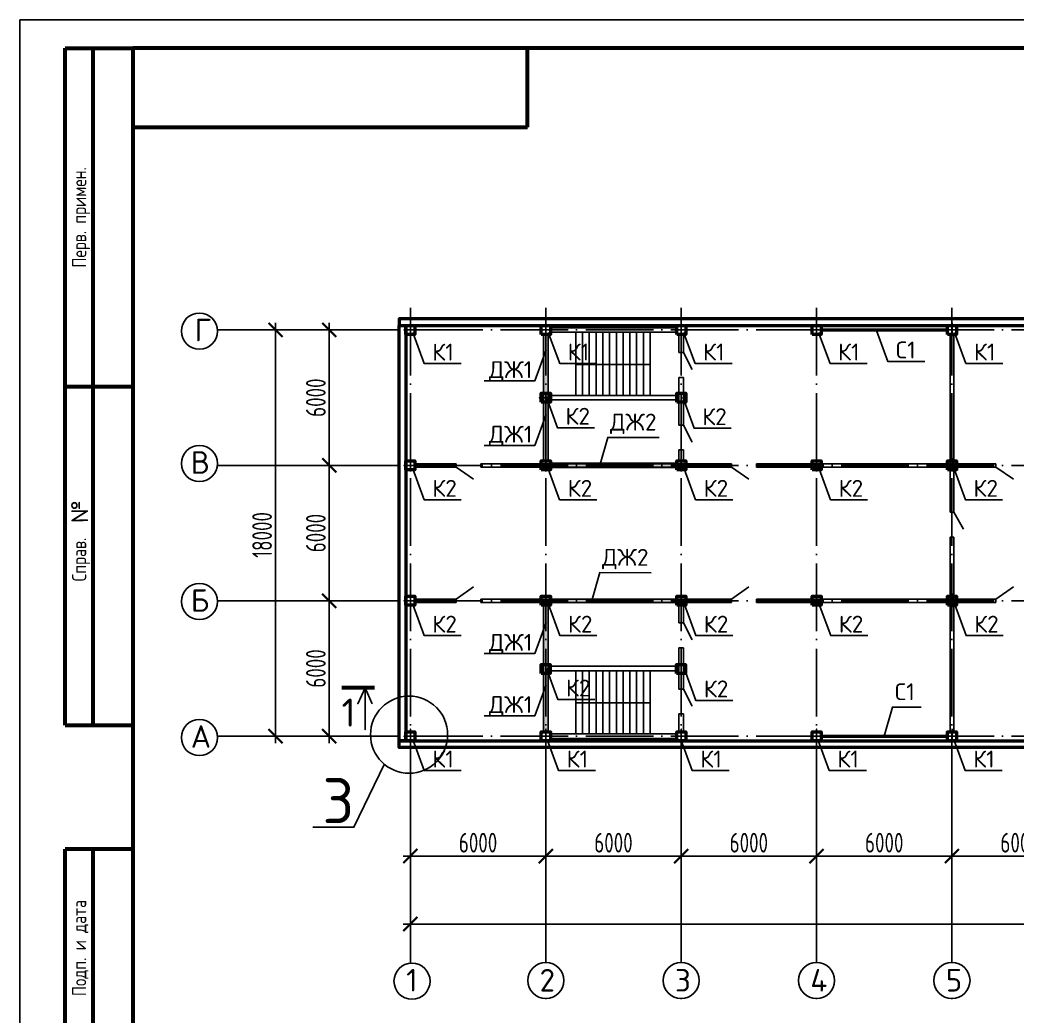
# Model space of a CAD drawing. Header units: millimetres. Extents: x -258526 to -95372, y 16759 to 83244.
# Drawn here: x -127411 to -127234.3, y 41751.6 to 41928.2 of the extents above; entities that cross this region are included whole.
import ezdxf
from ezdxf.enums import TextEntityAlignment as Align

# ---------------------------------------------------------------- set-up
doc = ezdxf.new("R2010")
doc.units = ezdxf.units.MM
doc.header["$LTSCALE"] = 0.5
doc.linetypes.add('ACAD_ISO04W100', pattern=[30, 24, -3, 0, -3])
doc.layers.add('оси', color=7, linetype='ACAD_ISO04W100')
doc.layers.add('тонкие', color=7, linetype='Continuous')
for name, color, linetype, lineweight in [('ТОЛСТЫЕ', 1, 'Continuous', 50), ('ТОНКИЕе', 7, 'Continuous', 25), ('я', 220, 'Continuous', 30), ('я1', 210, 'Continuous', 25), ('я2', 220, 'Continuous', 25)]:
    doc.layers.add(name, color=color, linetype=linetype, lineweight=lineweight)
doc.styles.add('арх', font='isocpeur.ttf', dxfattribs={"width": 0.5, "height": 10})
doc.styles.add('ГОСТ 2.304', font='cs_gost2304.shx')
doc.styles.add('Наклонный', font='isocpeur.ttf', dxfattribs={"width": 0.7, "height": 3.5})
doc.styles.add('Наклонный 5', font='isocpeur.ttf', dxfattribs={"height": 7})
doc.dimstyles.new('СТРОИТЕЛЬНЫЙ', dxfattribs={"dimtxt": 3.5, "dimasz": 2.5, "dimexe": 1.25, "dimexo": 0.625, "dimtad": 1, "dimdec": 0, "dimlfac": 500, "dimdsep": 46, "dimtxsty": 'Наклонный', "dimblk1": 'ARCHTICK', "dimblk2": 'ARCHTICK', "dimsah": 1, "dimcen": 0, "dimdle": 1.25, "dimadec": 0, "dimazin": 0, "dimtfac": 0.75, "dimtdec": 0, "dimtmove": 0, "dimatfit": 3, "dimldrblk": 'ARCHTICK', "dimfxl": 1, "dimtolj": 1, "dimtzin": 0, "dimarcsym": 0})

# ---------------------------------------------------------------- blocks, each defined once
blk = doc.blocks.new('_ArchTick')
at = {"color": 0, "linetype": 'ByBlock', "const_width": 0.15}
blk.add_lwpolyline([(-0.5, -0.5), (0.5, 0.5)], dxfattribs=at)
blk = doc.blocks.new('*D637')
at = {"layer": 'Defpoints', "color": 0, "transparency": 16777216}
for p in [(-127341.82, 41795.16), (-127317.82, 41793.96), (-127317.82, 41779.97)]:
    blk.add_point(p, dxfattribs=at)
at = {"layer": 'ТОНКИЕе', "color": 0, "lineweight": -2, "transparency": 16777216}
for p, q in [((-127341.82, 41794.53), (-127341.82, 41778.72)), ((-127317.82, 41793.33), (-127317.82, 41778.72)), ((-127343.07, 41779.97), (-127316.57, 41779.97))]:
    blk.add_line(p, q, dxfattribs=at)
at = {"layer": 'ТОНКИЕе', "color": 0, "lineweight": -2, "transparency": 16777216, "xscale": 2.5, "yscale": 2.5, "zscale": 2.5, "rotation": 180}
blk.add_blockref('_ArchTick', (-127341.82, 41779.97), dxfattribs=at)
at = {"layer": 'ТОНКИЕе', "color": 0, "lineweight": -2, "transparency": 16777216, "xscale": 2.5, "yscale": 2.5, "zscale": 2.5}
blk.add_blockref('_ArchTick', (-127317.82, 41779.97), dxfattribs=at)
at = {"layer": 'ТОНКИЕе', "color": 0, "transparency": 16777216, "insert": (-127329.82, 41782.35), "char_height": 3.5, "attachment_point": 5, "style": 'Наклонный'}
blk.add_mtext('\\A1;6000', dxfattribs=at)
blk = doc.blocks.new('*D638')
at = {"layer": 'Defpoints', "color": 0, "transparency": 16777216}
for p in [(-127317.82, 41795.16), (-127293.82, 41793.96), (-127293.82, 41779.97)]:
    blk.add_point(p, dxfattribs=at)
at = {"layer": 'ТОНКИЕе', "color": 0, "lineweight": -2, "transparency": 16777216}
for p, q in [((-127317.82, 41794.53), (-127317.82, 41778.72)), ((-127293.82, 41793.33), (-127293.82, 41778.72)), ((-127319.07, 41779.97), (-127292.57, 41779.97))]:
    blk.add_line(p, q, dxfattribs=at)
at = {"layer": 'ТОНКИЕе', "color": 0, "lineweight": -2, "transparency": 16777216, "xscale": 2.5, "yscale": 2.5, "zscale": 2.5, "rotation": 180}
blk.add_blockref('_ArchTick', (-127317.82, 41779.97), dxfattribs=at)
at = {"layer": 'ТОНКИЕе', "color": 0, "lineweight": -2, "transparency": 16777216, "xscale": 2.5, "yscale": 2.5, "zscale": 2.5}
blk.add_blockref('_ArchTick', (-127293.82, 41779.97), dxfattribs=at)
at = {"layer": 'ТОНКИЕе', "color": 0, "transparency": 16777216, "insert": (-127305.82, 41782.35), "char_height": 3.5, "attachment_point": 5, "style": 'Наклонный'}
blk.add_mtext('\\A1;6000', dxfattribs=at)
blk = doc.blocks.new('*D639')
at = {"layer": 'Defpoints', "color": 0, "transparency": 16777216}
for p in [(-127293.82, 41795.16), (-127269.82, 41793.96), (-127269.82, 41779.97)]:
    blk.add_point(p, dxfattribs=at)
at = {"layer": 'ТОНКИЕе', "color": 0, "lineweight": -2, "transparency": 16777216}
for p, q in [((-127293.82, 41794.53), (-127293.82, 41778.72)), ((-127269.82, 41793.33), (-127269.82, 41778.72)), ((-127295.07, 41779.97), (-127268.57, 41779.97))]:
    blk.add_line(p, q, dxfattribs=at)
at = {"layer": 'ТОНКИЕе', "color": 0, "lineweight": -2, "transparency": 16777216, "xscale": 2.5, "yscale": 2.5, "zscale": 2.5, "rotation": 180}
blk.add_blockref('_ArchTick', (-127293.82, 41779.97), dxfattribs=at)
at = {"layer": 'ТОНКИЕе', "color": 0, "lineweight": -2, "transparency": 16777216, "xscale": 2.5, "yscale": 2.5, "zscale": 2.5}
blk.add_blockref('_ArchTick', (-127269.82, 41779.97), dxfattribs=at)
at = {"layer": 'ТОНКИЕе', "color": 0, "transparency": 16777216, "insert": (-127281.82, 41782.35), "char_height": 3.5, "attachment_point": 5, "style": 'Наклонный'}
blk.add_mtext('\\A1;6000', dxfattribs=at)
blk = doc.blocks.new('*D640')
at = {"layer": 'Defpoints', "color": 0, "transparency": 16777216}
for p in [(-127269.82, 41795.16), (-127245.82, 41793.96), (-127245.82, 41779.97)]:
    blk.add_point(p, dxfattribs=at)
at = {"layer": 'ТОНКИЕе', "color": 0, "lineweight": -2, "transparency": 16777216}
for p, q in [((-127269.82, 41794.53), (-127269.82, 41778.72)), ((-127245.82, 41793.33), (-127245.82, 41778.72)), ((-127271.07, 41779.97), (-127244.57, 41779.97))]:
    blk.add_line(p, q, dxfattribs=at)
at = {"layer": 'ТОНКИЕе', "color": 0, "lineweight": -2, "transparency": 16777216, "xscale": 2.5, "yscale": 2.5, "zscale": 2.5, "rotation": 180}
blk.add_blockref('_ArchTick', (-127269.82, 41779.97), dxfattribs=at)
at = {"layer": 'ТОНКИЕе', "color": 0, "lineweight": -2, "transparency": 16777216, "xscale": 2.5, "yscale": 2.5, "zscale": 2.5}
blk.add_blockref('_ArchTick', (-127245.82, 41779.97), dxfattribs=at)
at = {"layer": 'ТОНКИЕе', "color": 0, "transparency": 16777216, "insert": (-127257.82, 41782.35), "char_height": 3.5, "attachment_point": 5, "style": 'Наклонный'}
blk.add_mtext('\\A1;6000', dxfattribs=at)
blk = doc.blocks.new('*D641')
at = {"layer": 'Defpoints', "color": 0, "transparency": 16777216}
for p in [(-127245.82, 41795.16), (-127221.82, 41793.96), (-127221.82, 41779.97)]:
    blk.add_point(p, dxfattribs=at)
at = {"layer": 'ТОНКИЕе', "color": 0, "lineweight": -2, "transparency": 16777216}
for p, q in [((-127245.82, 41794.53), (-127245.82, 41778.72)), ((-127221.82, 41793.33), (-127221.82, 41778.72)), ((-127247.07, 41779.97), (-127220.57, 41779.97))]:
    blk.add_line(p, q, dxfattribs=at)
at = {"layer": 'ТОНКИЕе', "color": 0, "lineweight": -2, "transparency": 16777216, "xscale": 2.5, "yscale": 2.5, "zscale": 2.5, "rotation": 180}
blk.add_blockref('_ArchTick', (-127245.82, 41779.97), dxfattribs=at)
at = {"layer": 'ТОНКИЕе', "color": 0, "lineweight": -2, "transparency": 16777216, "xscale": 2.5, "yscale": 2.5, "zscale": 2.5}
blk.add_blockref('_ArchTick', (-127221.82, 41779.97), dxfattribs=at)
at = {"layer": 'ТОНКИЕе', "color": 0, "transparency": 16777216, "insert": (-127233.82, 41782.35), "char_height": 3.5, "attachment_point": 5, "style": 'Наклонный'}
blk.add_mtext('\\A1;6000', dxfattribs=at)
blk = doc.blocks.new('*D651')
at = {"layer": 'Defpoints', "color": 0, "transparency": 16777216}
for p in [(-127341.82, 41779.97), (-127005.82, 41779.97), (-127005.82, 41767.93)]:
    blk.add_point(p, dxfattribs=at)
at = {"layer": 'ТОНКИЕе', "color": 0, "lineweight": -2, "transparency": 16777216}
for p, q in [((-127341.82, 41779.35), (-127341.82, 41766.68)), ((-127005.82, 41779.35), (-127005.82, 41766.68)), ((-127343.07, 41767.93), (-127004.57, 41767.93))]:
    blk.add_line(p, q, dxfattribs=at)
at = {"layer": 'ТОНКИЕе', "color": 0, "lineweight": -2, "transparency": 16777216, "xscale": 2.5, "yscale": 2.5, "zscale": 2.5, "rotation": 180}
blk.add_blockref('_ArchTick', (-127341.82, 41767.93), dxfattribs=at)
at = {"layer": 'ТОНКИЕе', "color": 0, "lineweight": -2, "transparency": 16777216, "xscale": 2.5, "yscale": 2.5, "zscale": 2.5}
blk.add_blockref('_ArchTick', (-127005.82, 41767.93), dxfattribs=at)
at = {"layer": 'ТОНКИЕе', "color": 0, "transparency": 16777216, "insert": (-127173.82, 41770.31), "char_height": 3.5, "attachment_point": 5, "style": 'Наклонный'}
blk.add_mtext('\\A1;84000', dxfattribs=at)
blk = doc.blocks.new('*D652')
at = {"layer": 'Defpoints', "color": 0, "transparency": 16777216}
for p in [(-127371.14, 41825.23), (-127356.2, 41825.23), (-127371.14, 41801.23)]:
    blk.add_point(p, dxfattribs=at)
at = {"layer": 'ТОНКИЕе', "color": 0, "lineweight": -2, "transparency": 16777216}
for p, q in [((-127370.52, 41825.23), (-127354.95, 41825.23)), ((-127356.2, 41799.98), (-127356.2, 41826.48)), ((-127370.52, 41801.23), (-127354.95, 41801.23))]:
    blk.add_line(p, q, dxfattribs=at)
at = {"layer": 'ТОНКИЕе', "color": 0, "lineweight": -2, "transparency": 16777216, "xscale": 2.5, "yscale": 2.5, "zscale": 2.5}
for p, rotation in [((-127356.2, 41825.23), 90), ((-127356.2, 41801.23), 270)]:
    blk.add_blockref('_ArchTick', p, dxfattribs=dict(at, rotation=rotation))
at = {"layer": 'ТОНКИЕе', "color": 0, "transparency": 16777216, "insert": (-127358.57, 41813.23), "char_height": 3.5, "attachment_point": 5, "rotation": 90, "style": 'Наклонный'}
blk.add_mtext('\\A1;6000', dxfattribs=at)
blk = doc.blocks.new('*D653')
at = {"layer": 'Defpoints', "color": 0, "transparency": 16777216}
for p in [(-127371.14, 41849.23), (-127356.2, 41849.23), (-127371.14, 41825.23)]:
    blk.add_point(p, dxfattribs=at)
at = {"layer": 'ТОНКИЕе', "color": 0, "lineweight": -2, "transparency": 16777216}
for p, q in [((-127356.2, 41823.98), (-127356.2, 41850.48)), ((-127370.52, 41849.23), (-127354.95, 41849.23)), ((-127370.52, 41825.23), (-127354.95, 41825.23))]:
    blk.add_line(p, q, dxfattribs=at)
at = {"layer": 'ТОНКИЕе', "color": 0, "lineweight": -2, "transparency": 16777216, "xscale": 2.5, "yscale": 2.5, "zscale": 2.5}
for p, rotation in [((-127356.2, 41849.23), 90), ((-127356.2, 41825.23), 270)]:
    blk.add_blockref('_ArchTick', p, dxfattribs=dict(at, rotation=rotation))
at = {"layer": 'ТОНКИЕе', "color": 0, "transparency": 16777216, "insert": (-127358.57, 41837.23), "char_height": 3.5, "attachment_point": 5, "rotation": 90, "style": 'Наклонный'}
blk.add_mtext('\\A1;6000', dxfattribs=at)
blk = doc.blocks.new('*D654')
at = {"layer": 'Defpoints', "color": 0, "transparency": 16777216}
for p in [(-127371.14, 41873.23), (-127356.2, 41873.23), (-127371.14, 41849.23)]:
    blk.add_point(p, dxfattribs=at)
at = {"layer": 'ТОНКИЕе', "color": 0, "lineweight": -2, "transparency": 16777216}
for p, q in [((-127370.52, 41873.23), (-127354.95, 41873.23)), ((-127356.2, 41847.98), (-127356.2, 41874.48)), ((-127370.52, 41849.23), (-127354.95, 41849.23))]:
    blk.add_line(p, q, dxfattribs=at)
at = {"layer": 'ТОНКИЕе', "color": 0, "lineweight": -2, "transparency": 16777216, "xscale": 2.5, "yscale": 2.5, "zscale": 2.5}
for p, rotation in [((-127356.2, 41873.23), 90), ((-127356.2, 41849.23), 270)]:
    blk.add_blockref('_ArchTick', p, dxfattribs=dict(at, rotation=rotation))
at = {"layer": 'ТОНКИЕе', "color": 0, "transparency": 16777216, "insert": (-127358.57, 41861.23), "char_height": 3.5, "attachment_point": 5, "rotation": 90, "style": 'Наклонный'}
blk.add_mtext('\\A1;6000', dxfattribs=at)
blk = doc.blocks.new('*D655')
at = {"layer": 'Defpoints', "color": 0, "transparency": 16777216}
for p in [(-127371.14, 41873.23), (-127365.73, 41873.23), (-127371.14, 41801.23)]:
    blk.add_point(p, dxfattribs=at)
at = {"layer": 'ТОНКИЕе', "color": 0, "lineweight": -2, "transparency": 16777216}
for p, q in [((-127370.52, 41873.23), (-127364.48, 41873.23)), ((-127365.73, 41799.98), (-127365.73, 41874.48)), ((-127370.52, 41801.23), (-127364.48, 41801.23))]:
    blk.add_line(p, q, dxfattribs=at)
at = {"layer": 'ТОНКИЕе', "color": 0, "lineweight": -2, "transparency": 16777216, "xscale": 2.5, "yscale": 2.5, "zscale": 2.5}
for p, rotation in [((-127365.73, 41873.23), 90), ((-127365.73, 41801.23), 270)]:
    blk.add_blockref('_ArchTick', p, dxfattribs=dict(at, rotation=rotation))
at = {"layer": 'ТОНКИЕе', "color": 0, "transparency": 16777216, "insert": (-127368.1, 41836.9), "char_height": 3.5, "attachment_point": 5, "rotation": 90, "style": 'Наклонный'}
blk.add_mtext('\\A1;18000', dxfattribs=at)

msp = doc.modelspace()

# ---------------------------------------------------------------- hatches: boundary and pattern name
at = {"layer": 'тонкие', "transparency": 33554687}
h = msp.add_hatch(color=7, dxfattribs=at)
h.dxf.hatch_style = 1
h.paths.add_polyline_path([(-127318.2042, 41872.425), (-127317.4042, 41872.425), (-127317.4042, 41850.025), (-127318.2042, 41850.025)])
edge = h.paths.add_edge_path()
edge.add_line((-127317.0042, 41849.225), (-127317.0042, 41850.025))
edge.add_line((-127317.0042, 41850.025), (-127317.0042, 41849.625))
edge.add_line((-127317.0042, 41849.625), (-127294.6042, 41849.625))
edge.add_line((-127294.6042, 41849.625), (-127294.6042, 41848.825))
edge.add_line((-127294.6042, 41848.825), (-127317.0042, 41848.825))
h = msp.add_hatch(color=7, dxfattribs=at)
h.dxf.hatch_style = 1
h.paths.add_polyline_path([(-127317.0042, 41849.625), (-127317.0042, 41848.825), (-127294.6042, 41848.825), (-127294.6042, 41849.625)])
h = msp.add_hatch(color=7, dxfattribs=at)
h.dxf.hatch_style = 1
h.paths.add_polyline_path([(-127294.6042, 41824.7391), (-127294.6042, 41825.5391), (-127317.0042, 41825.5391), (-127317.0042, 41824.7391)])
edge = h.paths.add_edge_path()
edge.add_line((-127317.8042, 41801.9391), (-127318.2042, 41801.9391))
edge.add_line((-127318.2042, 41801.9391), (-127318.2042, 41824.425))
edge.add_line((-127318.2042, 41824.425), (-127317.4042, 41824.425))
edge.add_line((-127317.4042, 41824.425), (-127317.4042, 41801.9391))
h = msp.add_hatch(color=7, dxfattribs=at)
h.dxf.hatch_style = 1
h.paths.add_polyline_path([(-127318.2042, 41824.425), (-127317.4042, 41824.425), (-127317.4042, 41802.025), (-127318.2042, 41802.025)])

# ---------------------------------------------------------------- linework, layer by layer
at = {"layer": 'оси', "color": 0}
for points in [[(-127341.8194, 41877.1396), (-127341.8194, 41799.225)], [(-127317.8194, 41877.1396), (-127317.8194, 41799.225)], [(-127317.8194, 41877.1396), (-127317.8194, 41799.225)], [(-127293.8194, 41877.1396), (-127293.8194, 41799.225)], [(-127293.8194, 41877.1396), (-127293.8194, 41799.225)], [(-127269.8194, 41877.1396), (-127269.8194, 41799.225)], [(-127269.8194, 41877.1396), (-127269.8194, 41799.225)], [(-127245.8194, 41877.1396), (-127245.8194, 41799.225)], [(-127245.8194, 41877.1396), (-127245.8194, 41799.225)], [(-127371.1436, 41873.225), (-127000.7986, 41873.225)], [(-127371.1436, 41849.225), (-127000.7986, 41849.225)], [(-127371.1436, 41825.225), (-127000.7986, 41825.225)], [(-127371.1436, 41801.225), (-127000.7986, 41801.225)]]:
    msp.add_lwpolyline(points, dxfattribs=at)
at = {"layer": 'ТОЛСТЫЕ', "color": 0}
for points in [[(-127003.8042, 41874.025), (-127003.8042, 41875.225), (-127343.8042, 41875.225), (-127343.8042, 41874.025), (-127003.8042, 41874.025)], [(-127342.6042, 41800.425), (-127005.0042, 41800.425), (-127003.8042, 41800.425), (-127003.8042, 41799.225), (-127342.6042, 41799.225), (-127343.8042, 41799.225), (-127343.8042, 41800.425), (-127342.6042, 41800.425), (-127343.8042, 41800.425), (-127343.8042, 41874.025), (-127342.6042, 41874.025), (-127342.6042, 41800.425)], [(-127342.6042, 41872.425), (-127342.6042, 41874.025), (-127341.0042, 41874.025), (-127341.0042, 41872.425), (-127342.6042, 41872.425)], [(-127318.6042, 41872.425), (-127318.6042, 41874.025), (-127317.0042, 41874.025), (-127317.0042, 41872.425), (-127318.6042, 41872.425)], [(-127294.6042, 41872.425), (-127294.6042, 41874.025), (-127293.0042, 41874.025), (-127293.0042, 41872.425), (-127294.6042, 41872.425)], [(-127270.6042, 41872.425), (-127270.6042, 41874.025), (-127269.0042, 41874.025), (-127269.0042, 41872.425), (-127270.6042, 41872.425)], [(-127269.0042, 41873.225), (-127246.6042, 41873.225)], [(-127246.6042, 41872.425), (-127246.6042, 41874.025), (-127245.0042, 41874.025), (-127245.0042, 41872.425), (-127246.6042, 41872.425)], [(-127318.6042, 41860.4193), (-127318.6042, 41862.0193), (-127317.0042, 41862.0193), (-127317.0042, 41860.4193), (-127318.6042, 41860.4193)], [(-127294.6042, 41860.4193), (-127294.6042, 41862.0193), (-127293.0042, 41862.0193), (-127293.0042, 41860.4193), (-127294.6042, 41860.4193)], [(-127342.6042, 41848.425), (-127342.6042, 41850.025), (-127341.0042, 41850.025), (-127341.0042, 41848.425), (-127342.6042, 41848.425)], [(-127318.6042, 41848.425), (-127318.6042, 41850.025), (-127317.0042, 41850.025), (-127317.0042, 41848.425), (-127318.6042, 41848.425)], [(-127294.6042, 41848.425), (-127294.6042, 41850.025), (-127293.0042, 41850.025), (-127293.0042, 41848.425), (-127294.6042, 41848.425)], [(-127270.6042, 41848.425), (-127270.6042, 41850.025), (-127269.0042, 41850.025), (-127269.0042, 41848.425), (-127270.6042, 41848.425)], [(-127246.6042, 41848.425), (-127246.6042, 41850.025), (-127245.0042, 41850.025), (-127245.0042, 41848.425), (-127246.6042, 41848.425)], [(-127342.6042, 41824.425), (-127342.6042, 41826.025), (-127341.0042, 41826.025), (-127341.0042, 41824.425), (-127342.6042, 41824.425)], [(-127318.6042, 41824.425), (-127318.6042, 41826.025), (-127317.0042, 41826.025), (-127317.0042, 41824.425), (-127318.6042, 41824.425)], [(-127294.6042, 41824.425), (-127294.6042, 41826.025), (-127293.0042, 41826.025), (-127293.0042, 41824.425), (-127294.6042, 41824.425)], [(-127270.6042, 41824.425), (-127270.6042, 41826.025), (-127269.0042, 41826.025), (-127269.0042, 41824.425), (-127270.6042, 41824.425)], [(-127246.6042, 41824.425), (-127246.6042, 41826.025), (-127245.0042, 41826.025), (-127245.0042, 41824.425), (-127246.6042, 41824.425)], [(-127318.6194, 41812.3334), (-127318.6194, 41813.9334), (-127317.0194, 41813.9334), (-127317.0194, 41812.3334), (-127318.6194, 41812.3334)], [(-127294.6194, 41812.3334), (-127294.6194, 41813.9334), (-127293.0194, 41813.9334), (-127293.0194, 41812.3334), (-127294.6194, 41812.3334)], [(-127342.6042, 41800.425), (-127342.6042, 41802.025), (-127341.0042, 41802.025), (-127341.0042, 41800.425), (-127342.6042, 41800.425)], [(-127318.6042, 41800.425), (-127318.6042, 41802.025), (-127317.0042, 41802.025), (-127317.0042, 41800.425), (-127318.6042, 41800.425)], [(-127294.6042, 41800.425), (-127294.6042, 41802.025), (-127293.0042, 41802.025), (-127293.0042, 41800.425), (-127294.6042, 41800.425)], [(-127270.6042, 41800.425), (-127270.6042, 41802.025), (-127269.0042, 41802.025), (-127269.0042, 41800.425), (-127270.6042, 41800.425)], [(-127269.0042, 41801.225), (-127246.6042, 41801.225)], [(-127246.6042, 41800.425), (-127246.6042, 41802.025), (-127245.0042, 41802.025), (-127245.0042, 41800.425), (-127246.6042, 41800.425)]]:
    msp.add_lwpolyline(points, dxfattribs=at)
at = {"layer": 'ТОНКИЕе', "color": 0}
for points in [[(-127369.4797, 41873.225), (-127375.9861, 41873.225)], [(-127341.0042, 41873.225), (-127342.9622, 41873.225), (-127340.6765, 41873.225)], [(-127341.8042, 41874.025), (-127341.8042, 41874.5007), (-127341.8042, 41872.1212)], [(-127317.0042, 41873.225), (-127318.9622, 41873.225), (-127316.6765, 41873.225)], [(-127317.8042, 41874.025), (-127317.8042, 41874.5007), (-127317.8042, 41872.1212)], [(-127317.8042, 41873.3109), (-127317.8042, 41867.3109)], [(-127317.3679, 41872.7982), (-127315.3506, 41867.2892), (-127308.7788, 41867.2892)], [(-127317.0042, 41873.225), (-127317.0042, 41873.625), (-127294.6042, 41873.625), (-127294.6042, 41873.625), (-127294.6042, 41872.825), (-127317.0042, 41872.825)], [(-127312.5042, 41867.1334), (-127312.5042, 41867.1334), (-127312.5042, 41861.6193), (-127312.5042, 41872.8193)], [(-127312.5042, 41867.1334), (-127311.3042, 41867.1334), (-127311.3042, 41861.6193), (-127311.3042, 41872.8193)], [(-127312.5042, 41861.6193), (-127312.5042, 41861.6193), (-127312.5042, 41872.8193)], [(-127311.3042, 41867.1334), (-127310.1042, 41867.1334), (-127310.1042, 41861.6193), (-127310.1042, 41872.8193)], [(-127310.1042, 41867.1334), (-127308.9042, 41867.1334), (-127308.9042, 41861.6193), (-127308.9042, 41872.8193)], [(-127308.9042, 41867.1334), (-127307.7042, 41867.1334), (-127307.7042, 41861.6193), (-127307.7042, 41872.8193)], [(-127307.7042, 41867.1334), (-127306.5042, 41867.1334), (-127306.5042, 41861.6193), (-127306.5042, 41872.8193)], [(-127306.5042, 41867.1334), (-127305.3042, 41867.1334), (-127305.3042, 41861.6193), (-127305.3042, 41872.8193)], [(-127305.3042, 41867.1334), (-127304.1042, 41867.1334), (-127304.1042, 41861.6193), (-127304.1042, 41872.8193)], [(-127304.1042, 41867.1334), (-127302.9042, 41867.1334), (-127302.9042, 41861.6193), (-127302.9042, 41872.8193)], [(-127304.1042, 41867.1334), (-127302.9042, 41867.1334), (-127302.9042, 41861.6193), (-127302.9042, 41872.8193)], [(-127302.9042, 41867.1334), (-127301.7042, 41867.1334), (-127301.7042, 41861.6193), (-127301.7042, 41872.8193)], [(-127302.9042, 41867.1334), (-127301.7042, 41867.1334), (-127301.7042, 41861.6193), (-127301.7042, 41872.8193)], [(-127301.7042, 41867.1334), (-127300.5042, 41867.1334), (-127300.5042, 41861.6193), (-127300.5042, 41872.8193)], [(-127301.7042, 41867.1334), (-127300.5042, 41867.1334), (-127300.5042, 41861.6193), (-127300.5042, 41872.8193)], [(-127300.5042, 41867.1334), (-127299.3042, 41867.1334), (-127299.3042, 41861.6193), (-127299.3042, 41872.8193)], [(-127293.0042, 41873.225), (-127294.9622, 41873.225), (-127292.6765, 41873.225)], [(-127293.8042, 41874.025), (-127293.8042, 41874.5007), (-127293.8042, 41872.1212)], [(-127293.377, 41872.7982), (-127291.3597, 41867.2892), (-127284.7879, 41867.2892)], [(-127269.0042, 41873.225), (-127270.9622, 41873.225), (-127268.6765, 41873.225)], [(-127269.8042, 41874.025), (-127269.8042, 41874.5007), (-127269.8042, 41872.1212)], [(-127269.445, 41872.7982), (-127267.4277, 41867.2892), (-127260.8559, 41867.2892)], [(-127259.2064, 41873.1562), (-127257.1892, 41867.6472), (-127250.6173, 41867.6472)], [(-127245.0042, 41873.225), (-127246.9622, 41873.225), (-127244.6765, 41873.225)], [(-127245.8042, 41874.025), (-127245.8042, 41874.5007), (-127245.8042, 41872.1212)], [(-127245.3591, 41872.7982), (-127243.3419, 41867.2892), (-127236.77, 41867.2892)], [(-127341.3751, 41872.7737), (-127339.3579, 41867.2647), (-127332.786, 41867.2647)], [(-127317.8042, 41872.425), (-127318.2042, 41872.425), (-127318.2042, 41850.025), (-127317.4042, 41850.025), (-127317.4042, 41872.425)], [(-127318.2042, 41872.425), (-127317.4042, 41872.425), (-127317.4042, 41850.025), (-127318.2042, 41850.025), (-127318.2042, 41872.425)], [(-127293.8194, 41872.425), (-127294.2194, 41872.425), (-127294.2194, 41869.2083)], [(-127293.4194, 41869.2083), (-127293.4194, 41872.425)], [(-127245.8042, 41872.425), (-127246.1042, 41872.425), (-127246.1042, 41840.9239)], [(-127246.1042, 41840.9239), (-127245.5042, 41840.9239), (-127245.5042, 41872.425)], [(-127317.7422, 41869.7193), (-127319.7594, 41864.2103), (-127328.7638, 41864.2103)], [(-127294.2194, 41869.2083), (-127293.4194, 41869.2083)], [(-127293.4194, 41869.2083), (-127291.8645, 41866.2152)], [(-127294.2194, 41864.8083), (-127294.2194, 41856.3627)], [(-127293.4194, 41864.8083), (-127294.2194, 41864.8083)], [(-127293.4194, 41856.3627), (-127293.4194, 41864.8083)], [(-127317.0042, 41861.2193), (-127318.9622, 41861.2193), (-127316.81, 41861.2193)], [(-127317.7689, 41861.4096), (-127315.7516, 41855.9006), (-127309.1798, 41855.9006)], [(-127294.2194, 41861.225), (-127294.2194, 41861.625), (-127317.4042, 41861.625), (-127317.4042, 41861.625), (-127317.4042, 41860.825), (-127294.2194, 41860.825)], [(-127317.0042, 41860.825), (-127317.0042, 41861.625), (-127294.6042, 41861.625), (-127294.6042, 41860.825), (-127317.0042, 41860.825)], [(-127293.5304, 41861.3314), (-127291.5132, 41855.8224), (-127284.9413, 41855.8224)], [(-127317.7422, 41858.274), (-127319.7594, 41852.765), (-127328.7638, 41852.765)], [(-127294.2194, 41856.3627), (-127293.4194, 41856.3627)], [(-127293.4194, 41856.3627), (-127291.8645, 41853.3696)], [(-127308.2911, 41849.0166), (-127306.8419, 41854.1832), (-127297.712, 41854.142)], [(-127294.2194, 41851.9627), (-127294.2194, 41850.025), (-127293.4194, 41850.025), (-127293.4194, 41851.9627)], [(-127293.4194, 41851.9627), (-127294.2194, 41851.9627)], [(-127341.8042, 41850.025), (-127341.8042, 41850.5007), (-127341.8042, 41848.1212)], [(-127317.8042, 41850.025), (-127317.8042, 41850.5007), (-127317.8042, 41848.1212)], [(-127317.0042, 41849.225), (-127317.0042, 41850.025), (-127317.0042, 41849.625), (-127294.6042, 41849.625), (-127294.6042, 41848.825), (-127317.0042, 41848.825)], [(-127293.8042, 41850.025), (-127293.8042, 41850.5007), (-127293.8042, 41848.1212)], [(-127269.8042, 41850.025), (-127269.8042, 41850.5007), (-127269.8042, 41848.1212)], [(-127245.8042, 41850.025), (-127245.8042, 41850.5007), (-127245.8042, 41848.1212)], [(-127369.4797, 41849.225), (-127375.9703, 41849.225)], [(-127341.0042, 41849.225), (-127342.9622, 41849.225), (-127340.6765, 41849.225)], [(-127341.3751, 41848.6334), (-127339.3579, 41843.1244), (-127332.786, 41843.1244)], [(-127333.7138, 41849.525), (-127341.0042, 41849.525)], [(-127341.0042, 41848.425), (-127341.0042, 41848.925), (-127333.7138, 41848.925)], [(-127333.7138, 41848.925), (-127333.7138, 41849.525)], [(-127333.7138, 41848.925), (-127330.6323, 41846.7676)], [(-127284.8729, 41849.525), (-127329.3138, 41849.525)], [(-127329.3138, 41849.525), (-127329.3138, 41848.925)], [(-127329.3138, 41848.925), (-127284.8729, 41848.925)], [(-127317.0042, 41849.225), (-127318.9622, 41849.225), (-127316.6765, 41849.225)], [(-127317.3778, 41848.6334), (-127315.3605, 41843.1244), (-127308.7887, 41843.1244)], [(-127317.0042, 41849.625), (-127317.0042, 41848.825), (-127294.6042, 41848.825), (-127294.6042, 41849.625), (-127317.0042, 41849.625), (-127317.0042, 41848.825)], [(-127293.0042, 41849.225), (-127294.9622, 41849.225), (-127292.6765, 41849.225)], [(-127293.274, 41848.6334), (-127291.2568, 41843.1244), (-127284.6849, 41843.1244)], [(-127284.8729, 41848.925), (-127284.8729, 41849.525)], [(-127284.8729, 41848.925), (-127281.7915, 41846.7676)], [(-127238.0143, 41849.525), (-127280.4729, 41849.525)], [(-127280.4729, 41849.525), (-127280.4729, 41848.925)], [(-127280.4729, 41848.925), (-127238.0143, 41848.925)], [(-127269.0042, 41849.225), (-127270.9622, 41849.225), (-127268.6765, 41849.225)], [(-127269.3454, 41848.6334), (-127267.3282, 41843.1244), (-127260.7564, 41843.1244)], [(-127245.0042, 41849.225), (-127246.9622, 41849.225), (-127244.6765, 41849.225)], [(-127245.4495, 41848.6334), (-127243.4323, 41843.1244), (-127236.8604, 41843.1244)], [(-127238.0143, 41848.925), (-127238.0143, 41849.525)], [(-127238.0143, 41848.925), (-127234.9329, 41846.7676)], [(-127246.1042, 41840.9239), (-127245.5042, 41840.9239)], [(-127245.5042, 41840.9239), (-127243.7494, 41837.9308)], [(-127245.5042, 41836.5239), (-127246.1042, 41836.5239)], [(-127245.8194, 41836.5239), (-127245.8042, 41836.5239), (-127246.1042, 41836.5239), (-127246.1042, 41802.025), (-127245.5042, 41802.025), (-127245.5042, 41836.5239)], [(-127309.7059, 41825.0456), (-127308.2567, 41830.2122), (-127299.1268, 41830.171)], [(-127333.7138, 41825.525), (-127330.6323, 41827.6824)], [(-127284.8729, 41825.525), (-127281.7915, 41827.6824)], [(-127238.0143, 41825.525), (-127234.9329, 41827.6824)], [(-127369.4797, 41825.225), (-127376.0732, 41825.225)], [(-127341.0042, 41825.225), (-127342.9622, 41825.225), (-127340.6765, 41825.225)], [(-127341.8042, 41826.025), (-127341.8042, 41826.5007), (-127341.8042, 41824.1212)], [(-127341.0042, 41826.025), (-127341.0042, 41825.525), (-127333.7138, 41825.525)], [(-127333.7138, 41825.525), (-127333.7138, 41824.925)], [(-127329.3138, 41824.925), (-127329.3138, 41825.525)], [(-127329.3138, 41825.525), (-127284.8729, 41825.525)], [(-127317.0042, 41825.225), (-127318.9622, 41825.225), (-127316.6765, 41825.225)], [(-127317.8042, 41826.025), (-127317.8042, 41826.5007), (-127317.8042, 41824.1212)], [(-127293.0042, 41825.225), (-127294.9622, 41825.225), (-127292.6765, 41825.225)], [(-127293.8042, 41826.025), (-127293.8042, 41826.5007), (-127293.8042, 41824.1212)], [(-127284.8729, 41825.525), (-127284.8729, 41824.925)], [(-127280.4729, 41824.925), (-127280.4729, 41825.525)], [(-127280.4729, 41825.525), (-127238.0143, 41825.525)], [(-127269.0042, 41825.225), (-127270.9622, 41825.225), (-127268.6765, 41825.225)], [(-127269.8042, 41826.025), (-127269.8042, 41826.5007), (-127269.8042, 41824.1212)], [(-127245.0042, 41825.225), (-127246.9622, 41825.225), (-127244.6765, 41825.225)], [(-127245.8042, 41826.025), (-127245.8042, 41826.5007), (-127245.8042, 41824.1212)], [(-127238.0143, 41825.525), (-127238.0143, 41824.925)], [(-127341.3751, 41824.5589), (-127339.3579, 41819.0499), (-127332.786, 41819.0499)], [(-127333.7138, 41824.925), (-127341.0042, 41824.925)], [(-127284.8729, 41824.925), (-127329.3138, 41824.925)], [(-127317.8042, 41802.025), (-127318.2042, 41802.025), (-127318.2042, 41824.425), (-127317.4042, 41824.425), (-127317.4042, 41802.025)], [(-127317.3326, 41824.5589), (-127315.3153, 41819.0499), (-127308.7435, 41819.0499)], [(-127294.2042, 41821.3157), (-127294.2042, 41824.425), (-127293.4042, 41824.425), (-127293.4042, 41821.3157)], [(-127293.2452, 41824.5589), (-127291.2279, 41819.0499), (-127284.6561, 41819.0499)], [(-127238.0143, 41824.925), (-127280.4729, 41824.925)], [(-127269.3238, 41824.5589), (-127267.3065, 41819.0499), (-127260.7347, 41819.0499)], [(-127245.3169, 41824.5589), (-127243.2997, 41819.0499), (-127236.7278, 41819.0499)], [(-127317.7422, 41821.371), (-127319.7594, 41815.862), (-127328.7638, 41815.862)], [(-127294.2042, 41821.3157), (-127293.4042, 41821.3157)], [(-127293.4042, 41821.3157), (-127291.8494, 41818.3227)], [(-127293.4042, 41816.9157), (-127294.2042, 41816.9157)], [(-127294.2042, 41809.5695), (-127294.2042, 41816.9157)], [(-127293.4042, 41816.9157), (-127293.4042, 41809.5695)], [(-127317.6948, 41813.238), (-127315.6775, 41807.7291), (-127309.1057, 41807.7291)], [(-127294.2042, 41813.225), (-127294.2042, 41812.825), (-127317.3891, 41812.825), (-127317.3891, 41812.825), (-127317.3891, 41813.625), (-127294.2042, 41813.625)], [(-127312.5042, 41807.1391), (-127312.5042, 41807.1391), (-127312.5042, 41801.625), (-127312.5042, 41812.825)], [(-127312.5042, 41807.1391), (-127311.3042, 41807.1391), (-127311.3042, 41801.625), (-127311.3042, 41812.825)], [(-127312.5042, 41801.625), (-127312.5042, 41801.625), (-127312.5042, 41812.825)], [(-127311.3042, 41807.1391), (-127310.1042, 41807.1391), (-127310.1042, 41801.625), (-127310.1042, 41812.825)], [(-127310.1042, 41807.1391), (-127308.9042, 41807.1391), (-127308.9042, 41801.625), (-127308.9042, 41812.825)], [(-127308.9042, 41807.1391), (-127307.7042, 41807.1391), (-127307.7042, 41801.625), (-127307.7042, 41812.825)], [(-127307.7042, 41807.1391), (-127306.5042, 41807.1391), (-127306.5042, 41801.625), (-127306.5042, 41812.825)], [(-127306.5042, 41807.1391), (-127305.3042, 41807.1391), (-127305.3042, 41801.625), (-127305.3042, 41812.825)], [(-127305.3042, 41807.1391), (-127304.1042, 41807.1391), (-127304.1042, 41801.625), (-127304.1042, 41812.825)], [(-127304.1042, 41807.1391), (-127302.9042, 41807.1391), (-127302.9042, 41801.625), (-127302.9042, 41812.825)], [(-127304.1042, 41807.1391), (-127302.9042, 41807.1391), (-127302.9042, 41801.625), (-127302.9042, 41812.825)], [(-127302.9042, 41807.1391), (-127301.7042, 41807.1391), (-127301.7042, 41801.625), (-127301.7042, 41812.825)], [(-127302.9042, 41807.1391), (-127301.7042, 41807.1391), (-127301.7042, 41801.625), (-127301.7042, 41812.825)], [(-127301.7042, 41807.1391), (-127300.5042, 41807.1391), (-127300.5042, 41801.625), (-127300.5042, 41812.825)], [(-127301.7042, 41807.1391), (-127300.5042, 41807.1391), (-127300.5042, 41801.625), (-127300.5042, 41812.825)], [(-127300.5042, 41807.1391), (-127299.3042, 41807.1391), (-127299.3042, 41801.625), (-127299.3042, 41812.825)], [(-127293.2452, 41813.0829), (-127291.2279, 41807.574), (-127284.6561, 41807.574)], [(-127349.8378, 41809.7844), (-127349.8378, 41802.3684), (-127349.8378, 41809.7844), (-127351.1336, 41806.9896), (-127349.8378, 41809.7844), (-127348.6161, 41806.9896)], [(-127317.7422, 41810.3521), (-127319.7594, 41804.8432), (-127328.7638, 41804.8432)], [(-127294.2042, 41809.5695), (-127293.4042, 41809.5695)], [(-127293.4042, 41809.5695), (-127291.8494, 41806.5765)], [(-127257.8042, 41801.225), (-127256.355, 41806.3917), (-127251.2864, 41806.3917)], [(-127293.8042, 41802.025), (-127294.2042, 41802.025), (-127294.2042, 41805.1695)], [(-127293.4042, 41805.1695), (-127294.2042, 41805.1695)], [(-127293.4042, 41805.1695), (-127293.4042, 41802.025)], [(-127341.8042, 41802.025), (-127341.8042, 41802.5007), (-127341.8042, 41800.1212)], [(-127317.8042, 41802.025), (-127317.8042, 41802.5007), (-127317.8042, 41800.1212)], [(-127293.8042, 41802.025), (-127293.8042, 41802.5007), (-127293.8042, 41800.1212)], [(-127269.8042, 41802.025), (-127269.8042, 41802.5007), (-127269.8042, 41800.1212)], [(-127245.8042, 41802.025), (-127245.8042, 41802.5007), (-127245.8042, 41800.1212)], [(-127369.4797, 41801.225), (-127376.026, 41801.2479)], [(-127341.0042, 41801.225), (-127342.9622, 41801.225), (-127340.6765, 41801.225)], [(-127341.8194, 41800.505), (-127341.8194, 41760.9763)], [(-127341.3751, 41800.6472), (-127339.3579, 41795.1382), (-127332.786, 41795.1382)], [(-127317.0042, 41801.225), (-127318.9622, 41801.225), (-127316.6765, 41801.225)], [(-127317.8194, 41800.505), (-127317.8194, 41761.112)], [(-127317.5667, 41800.6472), (-127315.5495, 41795.1382), (-127308.9776, 41795.1382)], [(-127316.9891, 41801.225), (-127316.9891, 41800.825), (-127294.5891, 41800.825), (-127294.5891, 41800.825), (-127294.5891, 41801.625), (-127316.9891, 41801.625)], [(-127293.0042, 41801.225), (-127294.9622, 41801.225), (-127292.6765, 41801.225)], [(-127293.8683, 41800.6472), (-127291.8511, 41795.1382), (-127285.2792, 41795.1382)], [(-127293.8194, 41800.505), (-127293.8194, 41761.112)], [(-127269.0042, 41801.225), (-127270.9622, 41801.225), (-127268.6765, 41801.225)], [(-127269.8194, 41800.505), (-127269.8194, 41761.112)], [(-127269.5697, 41800.6472), (-127267.5524, 41795.1382), (-127260.9806, 41795.1382)], [(-127245.0042, 41801.225), (-127246.9622, 41801.225), (-127244.6765, 41801.225)], [(-127245.8194, 41800.505), (-127245.8194, 41761.112)], [(-127245.491, 41800.6472), (-127243.4738, 41795.1382), (-127236.9019, 41795.1382)], [(-127346.3972, 41796.3383), (-127351.8326, 41785.0846), (-127359.1105, 41785.0846)], [(-127317.8194, 41754.712), (-127317.8194, 41754.6309)], [(-127293.8194, 41754.712), (-127293.8194, 41754.6309)], [(-127269.8194, 41754.712), (-127269.8194, 41754.6309)], [(-127245.8194, 41754.712), (-127245.8194, 41754.6309)]]:
    msp.add_lwpolyline(points, dxfattribs=at)
at = {"layer": 'ТОНКИЕе', "color": 0, "lineweight": 60}
msp.add_lwpolyline([(-127348.1658, 41809.7844), (-127353.9834, 41809.7844)], dxfattribs=at)
at = {"layer": 'ТОНКИЕе', "color": 0}
for centre, radius in [((-127379.2105, 41873.0304), 3.2), ((-127379.2105, 41849.5519), 3.2), ((-127379.2105, 41825.0916), 3.2), ((-127342.0481, 41801.4941), 6.8415), ((-127379.2105, 41800.9812), 3.2), ((-127341.524, 41757.79), 3.2), ((-127317.8122, 41757.912), 3.2), ((-127293.8122, 41757.912), 3.2), ((-127269.8122, 41757.912), 3.2), ((-127245.8122, 41757.912), 3.2)]:
    msp.add_circle(centre, radius, dxfattribs=at)
at = {"layer": 'я', "color": 7, "lineweight": 60}
for p, q in [((-127403.0266, 41803.1822), (-127403.0266, 41923.1822)), ((-127403.0266, 41923.1822), (-127391.0266, 41923.1822)), ((-127398.0266, 41803.1822), (-127398.0266, 41923.1822)), ((-127391.0266, 41923.1822), (-127391.0266, 41803.1822)), ((-127391.0266, 41923.1822), (-127391.0266, 41909.1822)), ((-127321.0266, 41923.1822), (-127391.0266, 41923.1822)), ((-127321.0266, 41909.1822), (-127321.0266, 41923.1822)), ((-127391.0266, 41909.1822), (-127321.0266, 41909.1822)), ((-127403.0266, 41863.1822), (-127391.0266, 41863.1822)), ((-127403.0266, 41803.1822), (-127391.0266, 41803.1822)), ((-127403.0266, 41636.1822), (-127403.0266, 41781.1822)), ((-127391.0266, 41781.1822), (-127403.0266, 41781.1822)), ((-127398.0266, 41636.1822), (-127398.0266, 41781.1822)), ((-127391.0266, 41781.1822), (-127391.0266, 41636.1822))]:
    msp.add_line(p, q, dxfattribs=at)
msp.add_lwpolyline([(-127391.0266, 41636.1822), (-126996.0266, 41636.1822), (-126996.0266, 41923.1822), (-127391.0266, 41923.1822), (-127391.0266, 41636.1822)], dxfattribs=at)
at = {"layer": 'я1', "color": 7}
msp.add_lwpolyline([(-127411.0266, 41631.1822), (-126991.0266, 41631.1822), (-126991.0266, 41928.1822), (-127411.0266, 41928.1822), (-127411.0266, 41631.1822)], dxfattribs=at)

# ---------------------------------------------------------------- texts
at = {"layer": 'тонкие', "color": 0, "linetype": 'ByBlock', "lineweight": 0, "insert": (-127401.9027, 41838.9778), "char_height": 3, "attachment_point": 1, "rotation": 91.07562, "style": 'арх'}
msp.add_mtext_dynamic_manual_height_columns('{\\W1;№}', width=1.814815, gutter_width=50, heights=[0], dxfattribs=at)
at = {"layer": 'ТОНКИЕе', "color": 0, "attachment_point": 1, "style": 'Наклонный 5'}
for s, width, insert, char_height in [('{\\Q0;Г}', 1.852732, (-127380.0799, 41875.2191), 4), ('С1', 2.966998, (-127255.7592, 41871.1845), 3), ('К1', 2.966998, (-127337.9279, 41870.802), 3), ('К1', 2.966998, (-127313.9207, 41870.8265), 3), ('К1', 2.966998, (-127289.9298, 41870.8265), 3), ('К1', 2.966998, (-127265.9978, 41870.8265), 3), ('К1', 2.966998, (-127241.9119, 41870.8265), 3), ('ДЖ1', 2.966998, (-127327.8975, 41867.6993), 3), ('К2', 2.966998, (-127314.3217, 41859.4379), 3), ('К2', 2.966998, (-127290.0833, 41859.3597), 3), ('ДЖ2', 2.966998, (-127306.421, 41858.401), 3), ('ДЖ1', 2.966998, (-127327.8975, 41856.254), 3), ('{\\Q0;В}', 1.852732, (-127380.7373, 41851.7406), 4), ('К2', 2.966998, (-127337.9279, 41846.6617), 3), ('К2', 2.966998, (-127313.9306, 41846.6617), 3), ('К2', 2.966998, (-127289.8269, 41846.6617), 3), ('К2', 2.966998, (-127265.8983, 41846.6617), 3), ('К2', 2.966998, (-127242.0023, 41846.6617), 3), ('ДЖ2', 2.966998, (-127307.8358, 41834.43), 3), ('{\\Q0;Б}', 1.852732, (-127380.7373, 41827.2803), 4), ('К2', 2.966998, (-127337.9279, 41822.5871), 3), ('К2', 2.966998, (-127313.8854, 41822.5871), 3), ('К2', 2.966998, (-127289.798, 41822.5871), 3), ('К2', 2.966998, (-127265.8766, 41822.5871), 3), ('К2', 2.966998, (-127241.8698, 41822.5871), 3), ('ДЖ1', 2.966998, (-127327.8975, 41819.351), 3), ('К2', 2.966998, (-127314.2476, 41811.2663), 3), ('К2', 2.966998, (-127289.798, 41811.1112), 3), ('С1', 2.966998, (-127255.9342, 41810.6094), 3), ('{\\Q0;1}', 2.23451, (-127354.028, 41807.9105), 5), ('ДЖ1', 2.966998, (-127327.8975, 41808.3322), 3), ('{\\Q0;А}', 1.852732, (-127380.7373, 41803.1699), 4), ('К1', 2.966998, (-127337.9279, 41798.6755), 3), ('К1', 2.966998, (-127314.1195, 41798.6755), 3), ('К1', 2.966998, (-127290.4212, 41798.6755), 3), ('К1', 2.966998, (-127266.1225, 41798.6755), 3), ('К1', 2.966998, (-127242.0438, 41798.6755), 3), ('3', 6.36267, (-127357.406, 41793.8046), 8), ('{\\Q0;1}', 1.852732, (-127342.5554, 41759.9787), 4), ('{\\Q0;2}', 1.852732, (-127318.9083, 41759.9643), 4), ('{\\Q0;3}', 1.852732, (-127294.9083, 41759.9643), 4), ('{\\Q0;4}', 1.852732, (-127270.9083, 41759.9643), 4), ('{\\Q0;5}', 1.852732, (-127246.9083, 41759.9643), 4)]:
    msp.add_mtext_dynamic_manual_height_columns(s, width=width, gutter_width=35, heights=[0], dxfattribs=dict(at, insert=insert, char_height=char_height))
at = {"layer": 'я2', "color": 7, "style": 'ГОСТ 2.304'}
for s, p in [('Перв. примен.', (-127400.5266, 41893.1822)), ('Подп. и дата', (-127400.5266, 41763.6822))]:
    msp.add_text(s, height=2.5, rotation=90, dxfattribs=at).set_placement(p, align=Align.MIDDLE_CENTER)
at = {"layer": 'я2', "color": 7, "lineweight": 30, "style": 'ГОСТ 2.304'}
msp.add_text('Справ. ', height=2.5, rotation=90, dxfattribs=at).set_placement((-127400.5266, 41833.1822), align=Align.MIDDLE_CENTER)

# ---------------------------------------------------------------- dimensions: what is measured, and where the dimension line sits
at = {"layer": 'ТОНКИЕе', "color": 0}
for base, p1, p2, picture, middle in [((-127356.1976, 41873.225), (-127371.1436, 41849.225), (-127371.1436, 41873.225), '*D654', (-127358.5726, 41861.225)), ((-127356.1976, 41849.225), (-127371.1436, 41825.225), (-127371.1436, 41849.225), '*D653', (-127358.5726, 41837.225)), ((-127356.1976, 41825.225), (-127371.1436, 41801.225), (-127371.1436, 41825.225), '*D652', (-127358.5726, 41813.225))]:
    dim = msp.add_linear_dim(base=base, p1=p1, p2=p2, angle=90, text='6000', dimstyle='СТРОИТЕЛЬНЫЙ', dxfattribs=at)
    dim.commit()
    dim.dimension.update_dxf_attribs({"geometry": picture, "text_midpoint": middle})
dim = msp.add_linear_dim(base=(-127365.7297, 41873.225), p1=(-127371.1436, 41801.225), p2=(-127371.1436, 41873.225), angle=90, text='18000', dimstyle='СТРОИТЕЛЬНЫЙ', dxfattribs=at)
dim.commit()
dim.dimension.update_dxf_attribs({"geometry": '*D655', "text_midpoint": (-127365.7297, 41836.8986), "dimtype": 160})
for base, p1, p2, text, picture, middle in [((-127317.8194, 41779.974), (-127341.8194, 41795.1595), (-127317.8194, 41793.9595), '6000', '*D637', (-127329.8194, 41782.349)), ((-127293.8194, 41779.974), (-127317.8194, 41795.1595), (-127293.8194, 41793.9595), '6000', '*D638', (-127305.8194, 41782.349)), ((-127269.8194, 41779.974), (-127293.8194, 41795.1595), (-127269.8194, 41793.9595), '6000', '*D639', (-127281.8194, 41782.349)), ((-127245.8194, 41779.974), (-127269.8194, 41795.1595), (-127245.8194, 41793.9595), '6000', '*D640', (-127257.8194, 41782.349)), ((-127221.8194, 41779.974), (-127245.8194, 41795.1595), (-127221.8194, 41793.9595), '6000', '*D641', (-127233.8194, 41782.349)), ((-127005.8194, 41767.9313), (-127341.8194, 41779.974), (-127005.8194, 41779.974), '84000', '*D651', (-127173.8194, 41770.3063))]:
    dim = msp.add_linear_dim(base=base, p1=p1, p2=p2, text=text, dimstyle='СТРОИТЕЛЬНЫЙ', dxfattribs=at)
    dim.commit()
    dim.dimension.update_dxf_attribs({"geometry": picture, "text_midpoint": middle})

doc.saveas('drawing.dxf')
